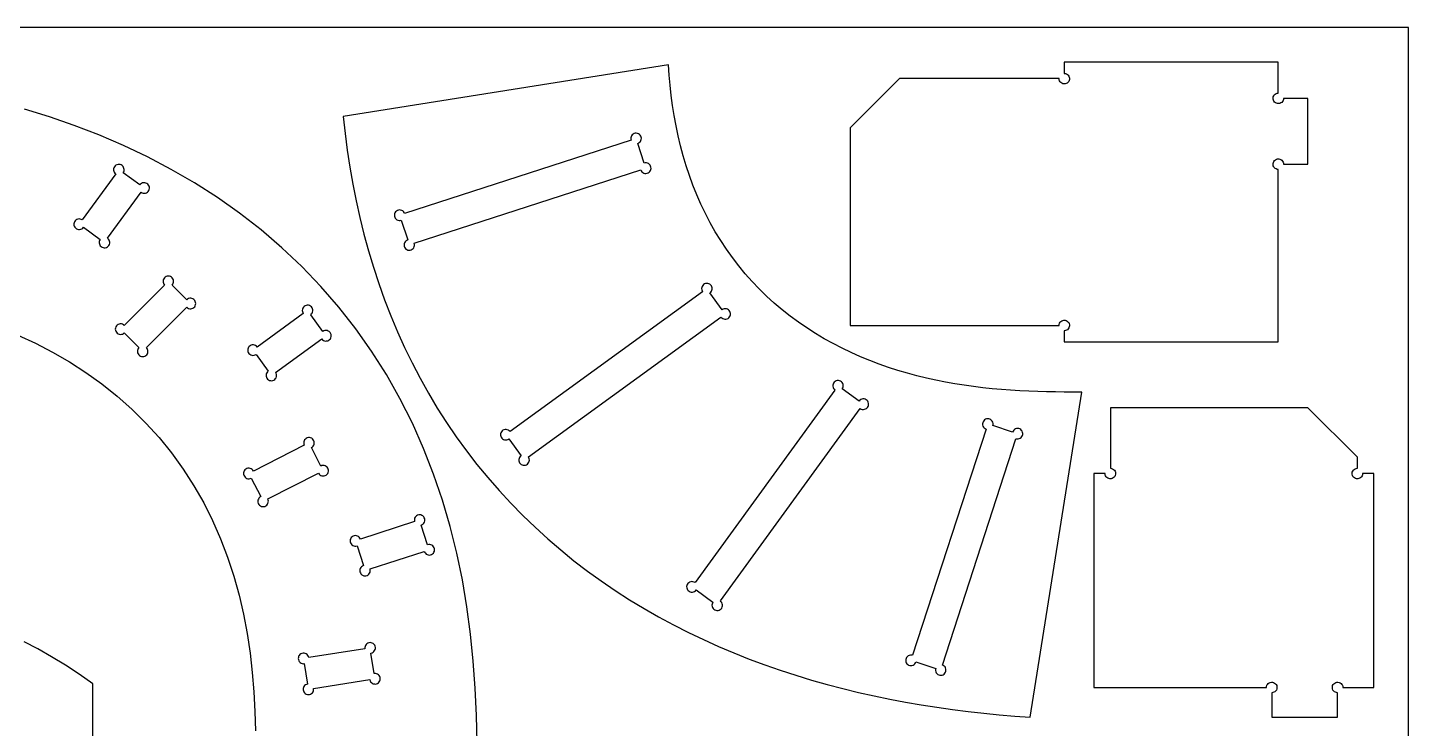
# Model space of a CAD drawing. Extents: x 0 to 2440, y -2940 to 1220.
# Drawn here: x 1601 to 2440, y 794 to 1220 of the extents above; entities that cross this region are included whole.
import ezdxf

# ---------------------------------------------------------------- set-up
doc = ezdxf.new("R2010")
doc.units = 0
doc.layers.add('CUT', color=1, linetype='Continuous')
doc.layers.add('REFERENCE-SHEET', color=8, linetype='Continuous')

msp = doc.modelspace()

# ---------------------------------------------------------------- linework, layer by layer
at = {"layer": 'CUT'}
for points in [[(1793, 1166.01), (1794.15, 1155.72), (1795.51, 1145.44), (1797.07, 1135.17), (1798.86, 1124.93), (1800.88, 1114.72), (1803.13, 1104.55), (1805.62, 1094.43), (1808.36, 1084.36), (1811.36, 1074.35), (1814.61, 1064.42), (1818.13, 1054.57), (1821.91, 1044.81), (1825.95, 1035.16), (1830.26, 1025.62), (1834.84, 1016.2), (1839.69, 1006.92), (1844.81, 997.78), (1850.18, 988.8), (1855.82, 979.98), (1861.71, 971.33), (1867.85, 962.87), (1874.24, 954.59), (1880.87, 946.52), (1887.72, 938.65), (1894.8, 930.99), (1902.09, 923.55), (1909.59, 916.33), (1917.29, 909.34), (1925.16, 902.59), (1933.22, 896.07), (1941.44, 889.78), (1949.81, 883.74), (1958.32, 877.93), (1966.97, 872.36), (1975.74, 867.04), (1984.62, 861.95), (1993.6, 857.1), (2002.68, 852.48), (2011.83, 848.09), (2021.06, 843.93), (2030.35, 839.99), (2039.7, 836.27), (2049.09, 832.77), (2058.52, 829.48), (2067.98, 826.4), (2077.47, 823.51), (2086.97, 820.82), (2096.49, 818.32), (2106.02, 816.01), (2115.55, 813.87), (2125.07, 811.9), (2134.6, 810.1), (2144.11, 808.47), (2153.62, 806.98), (2163.11, 805.65), (2172.58, 804.46), (2182.04, 803.4), (2191.49, 802.48), (2200.91, 801.68), (2210.31, 801), (2241.6, 998.54), (2236.33, 998.52), (2231.02, 998.53), (2225.67, 998.59), (2220.29, 998.68), (2214.87, 998.83), (2209.42, 999.04), (2203.92, 999.31), (2198.39, 999.66), (2192.82, 1000.08), (2187.22, 1000.59), (2181.58, 1001.18), (2175.92, 1001.87), (2170.23, 1002.67), (2164.51, 1003.58), (2158.78, 1004.6), (2153.03, 1005.74), (2147.27, 1007.02), (2141.5, 1008.42), (2135.74, 1009.97), (2129.99, 1011.66), (2124.25, 1013.5), (2118.53, 1015.5), (2112.85, 1017.66), (2107.2, 1019.98), (2101.6, 1022.47), (2096.06, 1025.12), (2090.59, 1027.95), (2085.18, 1030.96), (2079.86, 1034.13), (2074.64, 1037.49), (2069.52, 1041.02), (2064.51, 1044.72), (2059.61, 1048.59), (2054.85, 1052.64), (2050.23, 1056.85), (2045.75, 1061.23), (2041.43, 1065.76), (2037.27, 1070.45), (2033.27, 1075.28), (2029.45, 1080.26), (2025.8, 1085.37), (2022.33, 1090.61), (2019.05, 1095.96), (2015.95, 1101.43), (2013.05, 1107), (2010.33, 1112.66), (2007.8, 1118.41), (2005.46, 1124.24), (2003.3, 1130.14), (2001.33, 1136.09), (1999.54, 1142.1), (1997.92, 1148.15), (1996.47, 1154.24), (1995.19, 1160.35), (1994.06, 1166.49), (1993.09, 1172.64), (1992.26, 1178.8), (1991.56, 1184.97), (1990.99, 1191.13), (1990.54, 1197.3)], [(2361, 1029), (2361, 1133.8), (2360.32, 1133.87), (2359.67, 1134.09), (2359.08, 1134.44), (2358.58, 1134.9), (2358.19, 1135.47), (2357.93, 1136.1), (2357.81, 1136.77), (2357.83, 1137.46), (2358, 1138.12), (2358.31, 1138.73), (2358.74, 1139.26), (2359.27, 1139.69), (2359.88, 1140), (2360.54, 1140.17), (2361.23, 1140.19), (2361.9, 1140.07), (2362.53, 1139.81), (2363.1, 1139.42), (2363.56, 1138.92), (2363.91, 1138.33), (2364.13, 1137.68), (2364.2, 1137), (2379, 1137), (2379, 1177), (2364.2, 1177), (2364.13, 1176.32), (2363.91, 1175.67), (2363.56, 1175.08), (2363.1, 1174.58), (2362.53, 1174.19), (2361.9, 1173.93), (2361.23, 1173.81), (2360.54, 1173.83), (2359.88, 1174), (2359.27, 1174.31), (2358.74, 1174.74), (2358.31, 1175.27), (2358, 1175.88), (2357.83, 1176.54), (2357.81, 1177.23), (2357.93, 1177.9), (2358.19, 1178.53), (2358.58, 1179.1), (2359.08, 1179.56), (2359.67, 1179.91), (2360.32, 1180.13), (2361, 1180.2), (2361, 1199), (2231, 1199), (2231, 1192.2), (2231.68, 1192.13), (2232.33, 1191.91), (2232.92, 1191.56), (2233.42, 1191.1), (2233.81, 1190.53), (2234.07, 1189.9), (2234.19, 1189.23), (2234.17, 1188.54), (2234, 1187.88), (2233.69, 1187.27), (2233.26, 1186.74), (2232.73, 1186.31), (2232.12, 1186), (2231.46, 1185.83), (2230.77, 1185.81), (2230.1, 1185.93), (2229.47, 1186.19), (2228.9, 1186.58), (2228.44, 1187.08), (2228.09, 1187.67), (2227.87, 1188.32), (2227.8, 1189), (2131, 1189), (2101, 1159), (2101, 1039), (2227.8, 1039), (2227.87, 1039.68), (2228.09, 1040.33), (2228.44, 1040.92), (2228.9, 1041.42), (2229.47, 1041.81), (2230.1, 1042.07), (2230.77, 1042.19), (2231.46, 1042.17), (2232.12, 1042), (2232.73, 1041.69), (2233.26, 1041.26), (2233.69, 1040.73), (2234, 1040.12), (2234.17, 1039.46), (2234.19, 1038.77), (2234.07, 1038.1), (2233.81, 1037.47), (2233.42, 1036.9), (2232.92, 1036.44), (2232.33, 1036.09), (2231.68, 1035.87), (2231, 1035.8), (2231, 1029)], [(1971.93, 1149.61), (1972.55, 1149.89), (1973.1, 1150.3), (1973.55, 1150.81), (1973.88, 1151.41), (1974.08, 1152.06), (1974.14, 1152.74), (1974.04, 1153.42), (1973.81, 1154.07), (1973.44, 1154.64), (1972.96, 1155.13), (1972.39, 1155.5), (1971.75, 1155.75), (1971.07, 1155.85), (1970.39, 1155.81), (1969.73, 1155.62), (1969.13, 1155.29), (1968.61, 1154.85), (1968.2, 1154.31), (1967.91, 1153.69), (1967.76, 1153.02), (1967.75, 1152.33), (1967.89, 1151.66), (1830.37, 1106.98), (1830.09, 1107.6), (1829.68, 1108.16), (1829.17, 1108.61), (1828.57, 1108.94), (1827.92, 1109.14), (1827.24, 1109.19), (1826.56, 1109.1), (1825.92, 1108.86), (1825.34, 1108.5), (1824.85, 1108.02), (1824.48, 1107.44), (1824.23, 1106.81), (1824.13, 1106.13), (1824.17, 1105.45), (1824.36, 1104.79), (1824.69, 1104.19), (1825.13, 1103.67), (1825.67, 1103.25), (1826.3, 1102.96), (1826.96, 1102.81), (1827.65, 1102.81), (1828.32, 1102.95), (1832.21, 1090.96), (1831.59, 1090.69), (1831.03, 1090.28), (1830.58, 1089.77), (1830.25, 1089.17), (1830.05, 1088.51), (1830, 1087.83), (1830.09, 1087.15), (1830.33, 1086.51), (1830.69, 1085.93), (1831.17, 1085.44), (1831.75, 1085.07), (1832.39, 1084.83), (1833.06, 1084.72), (1833.74, 1084.77), (1834.4, 1084.96), (1835, 1085.28), (1835.53, 1085.72), (1835.94, 1086.27), (1836.23, 1086.89), (1836.38, 1087.56), (1836.38, 1088.24), (1836.24, 1088.91), (1973.76, 1133.59), (1974.04, 1132.97), (1974.45, 1132.42), (1974.96, 1131.97), (1975.56, 1131.64), (1976.22, 1131.44), (1976.9, 1131.38), (1977.58, 1131.48), (1978.22, 1131.71), (1978.8, 1132.08), (1979.29, 1132.56), (1979.66, 1133.13), (1979.9, 1133.77), (1980.01, 1134.45), (1979.96, 1135.13), (1979.77, 1135.79), (1979.45, 1136.39), (1979.01, 1136.91), (1978.46, 1137.32), (1977.84, 1137.61), (1977.17, 1137.76), (1976.49, 1137.77), (1975.82, 1137.63)], [(1645.46, 1091.24), (1645.12, 1090.65), (1644.92, 1089.99), (1644.85, 1089.31), (1644.94, 1088.63), (1645.16, 1087.99), (1645.52, 1087.41), (1645.99, 1086.91), (1646.56, 1086.53), (1647.19, 1086.28), (1647.87, 1086.16), (1648.55, 1086.2), (1649.21, 1086.38), (1649.82, 1086.69), (1650.35, 1087.13), (1650.77, 1087.67), (1651.07, 1088.28), (1651.23, 1088.95), (1651.24, 1089.63), (1651.11, 1090.3), (1650.84, 1090.93), (1650.44, 1091.49), (1649.93, 1091.95), (1670.27, 1119.94), (1670.86, 1119.6), (1671.52, 1119.39), (1672.2, 1119.33), (1672.88, 1119.41), (1673.52, 1119.64), (1674.11, 1120), (1674.6, 1120.47), (1674.98, 1121.04), (1675.23, 1121.67), (1675.35, 1122.35), (1675.31, 1123.03), (1675.13, 1123.69), (1674.82, 1124.3), (1674.38, 1124.82), (1673.84, 1125.25), (1673.23, 1125.54), (1672.56, 1125.7), (1671.88, 1125.72), (1671.21, 1125.59), (1670.58, 1125.32), (1670.02, 1124.92), (1669.56, 1124.41), (1659.37, 1131.82), (1659.71, 1132.41), (1659.92, 1133.06), (1659.98, 1133.74), (1659.9, 1134.42), (1659.67, 1135.07), (1659.31, 1135.65), (1658.84, 1136.15), (1658.27, 1136.53), (1657.64, 1136.78), (1656.96, 1136.89), (1656.28, 1136.86), (1655.62, 1136.68), (1655.01, 1136.36), (1654.49, 1135.93), (1654.06, 1135.39), (1653.77, 1134.77), (1653.61, 1134.11), (1653.59, 1133.42), (1653.72, 1132.75), (1653.99, 1132.12), (1654.39, 1131.57), (1654.9, 1131.11), (1634.56, 1103.12), (1633.97, 1103.46), (1633.32, 1103.66), (1632.64, 1103.73), (1631.96, 1103.64), (1631.31, 1103.42), (1630.73, 1103.06), (1630.23, 1102.59), (1629.85, 1102.02), (1629.6, 1101.38), (1629.49, 1100.71), (1629.52, 1100.03), (1629.7, 1099.37), (1630.01, 1098.76), (1630.45, 1098.23), (1630.99, 1097.81), (1631.61, 1097.51), (1632.27, 1097.35), (1632.95, 1097.34), (1633.63, 1097.47), (1634.25, 1097.74), (1634.81, 1098.14), (1635.27, 1098.65)], [(1669.01, 1025.6), (1668.58, 1025.07), (1668.28, 1024.46), (1668.11, 1023.79), (1668.08, 1023.11), (1668.2, 1022.44), (1668.47, 1021.81), (1668.86, 1021.24), (1669.36, 1020.78), (1669.95, 1020.43), (1670.59, 1020.21), (1671.27, 1020.14), (1671.95, 1020.21), (1672.6, 1020.43), (1673.19, 1020.78), (1673.69, 1021.24), (1674.08, 1021.81), (1674.34, 1022.44), (1674.47, 1023.11), (1674.44, 1023.79), (1674.27, 1024.46), (1673.97, 1025.07), (1673.54, 1025.6), (1698, 1050.07), (1698.54, 1049.64), (1699.15, 1049.33), (1699.81, 1049.16), (1700.49, 1049.14), (1701.17, 1049.26), (1701.8, 1049.52), (1702.36, 1049.91), (1702.83, 1050.41), (1703.18, 1051), (1703.39, 1051.65), (1703.47, 1052.33), (1703.39, 1053.01), (1703.18, 1053.66), (1702.83, 1054.25), (1702.36, 1054.75), (1701.8, 1055.14), (1701.17, 1055.4), (1700.49, 1055.52), (1699.81, 1055.5), (1699.15, 1055.33), (1698.54, 1055.02), (1698, 1054.59), (1689.09, 1063.5), (1689.52, 1064.04), (1689.83, 1064.65), (1690, 1065.31), (1690.02, 1065.99), (1689.9, 1066.67), (1689.64, 1067.3), (1689.25, 1067.86), (1688.75, 1068.33), (1688.16, 1068.68), (1687.51, 1068.89), (1686.83, 1068.97), (1686.15, 1068.89), (1685.5, 1068.68), (1684.91, 1068.33), (1684.41, 1067.86), (1684.02, 1067.3), (1683.76, 1066.67), (1683.64, 1065.99), (1683.66, 1065.31), (1683.83, 1064.65), (1684.14, 1064.04), (1684.57, 1063.5), (1660.1, 1039.04), (1659.57, 1039.47), (1658.96, 1039.77), (1658.29, 1039.94), (1657.61, 1039.97), (1656.94, 1039.84), (1656.31, 1039.58), (1655.74, 1039.19), (1655.28, 1038.69), (1654.93, 1038.1), (1654.71, 1037.45), (1654.64, 1036.77), (1654.71, 1036.09), (1654.93, 1035.45), (1655.28, 1034.86), (1655.74, 1034.36), (1656.31, 1033.97), (1656.94, 1033.7), (1657.61, 1033.58), (1658.29, 1033.61), (1658.96, 1033.78), (1659.57, 1034.08), (1660.1, 1034.51)], [(2015.8, 1058.78), (2016.31, 1059.24), (2016.71, 1059.8), (2016.98, 1060.43), (2017.11, 1061.1), (2017.1, 1061.78), (2016.94, 1062.45), (2016.64, 1063.06), (2016.22, 1063.6), (2015.69, 1064.04), (2015.08, 1064.35), (2014.42, 1064.53), (2013.74, 1064.57), (2013.07, 1064.45), (2012.43, 1064.2), (2011.86, 1063.82), (2011.39, 1063.32), (2011.03, 1062.74), (2010.81, 1062.1), (2010.72, 1061.42), (2010.79, 1060.74), (2010.99, 1060.08), (2011.33, 1059.49), (1894.35, 974.5), (1893.89, 975), (1893.34, 975.4), (1892.71, 975.67), (1892.04, 975.8), (1891.35, 975.79), (1890.69, 975.63), (1890.07, 975.33), (1889.53, 974.91), (1889.09, 974.38), (1888.78, 973.78), (1888.6, 973.12), (1888.57, 972.43), (1888.68, 971.76), (1888.93, 971.12), (1889.31, 970.55), (1889.81, 970.08), (1890.39, 969.72), (1891.04, 969.5), (1891.72, 969.42), (1892.4, 969.48), (1893.05, 969.69), (1893.64, 970.03), (1901.05, 959.83), (1900.54, 959.37), (1900.14, 958.82), (1899.87, 958.19), (1899.74, 957.52), (1899.76, 956.83), (1899.92, 956.17), (1900.21, 955.55), (1900.63, 955.01), (1901.16, 954.58), (1901.77, 954.26), (1902.43, 954.08), (1903.11, 954.05), (1903.79, 954.16), (1904.42, 954.41), (1904.99, 954.8), (1905.46, 955.29), (1905.82, 955.87), (1906.05, 956.52), (1906.13, 957.2), (1906.07, 957.88), (1905.86, 958.53), (1905.52, 959.12), (2022.5, 1044.12), (2022.96, 1043.61), (2023.52, 1043.21), (2024.15, 1042.94), (2024.82, 1042.81), (2025.5, 1042.83), (2026.17, 1042.99), (2026.78, 1043.28), (2027.32, 1043.7), (2027.76, 1044.23), (2028.07, 1044.84), (2028.25, 1045.5), (2028.29, 1046.18), (2028.17, 1046.86), (2027.92, 1047.49), (2027.54, 1048.06), (2027.05, 1048.53), (2026.46, 1048.89), (2025.82, 1049.12), (2025.14, 1049.2), (2024.46, 1049.14), (2023.8, 1048.93), (2023.21, 1048.59)], [(1747.53, 1011.22), (1747.02, 1010.76), (1746.62, 1010.2), (1746.35, 1009.58), (1746.22, 1008.9), (1746.24, 1008.22), (1746.4, 1007.56), (1746.69, 1006.94), (1747.12, 1006.4), (1747.64, 1005.96), (1748.25, 1005.65), (1748.91, 1005.47), (1749.59, 1005.44), (1750.27, 1005.55), (1750.9, 1005.8), (1751.47, 1006.18), (1751.94, 1006.68), (1752.3, 1007.26), (1752.53, 1007.91), (1752.61, 1008.59), (1752.55, 1009.27), (1752.34, 1009.92), (1752, 1010.51), (1779.99, 1030.85), (1780.45, 1030.34), (1781.01, 1029.94), (1781.64, 1029.67), (1782.31, 1029.54), (1782.99, 1029.56), (1783.66, 1029.72), (1784.27, 1030.01), (1784.81, 1030.44), (1785.25, 1030.96), (1785.56, 1031.57), (1785.74, 1032.23), (1785.78, 1032.91), (1785.66, 1033.59), (1785.41, 1034.22), (1785.03, 1034.79), (1784.53, 1035.26), (1783.95, 1035.62), (1783.31, 1035.85), (1782.63, 1035.93), (1781.94, 1035.87), (1781.29, 1035.66), (1780.7, 1035.32), (1773.29, 1045.51), (1773.8, 1045.97), (1774.2, 1046.53), (1774.47, 1047.16), (1774.6, 1047.83), (1774.59, 1048.51), (1774.43, 1049.18), (1774.13, 1049.79), (1773.71, 1050.33), (1773.18, 1050.77), (1772.57, 1051.08), (1771.91, 1051.26), (1771.23, 1051.3), (1770.55, 1051.18), (1769.92, 1050.93), (1769.35, 1050.55), (1768.88, 1050.06), (1768.52, 1049.47), (1768.3, 1048.83), (1768.21, 1048.15), (1768.28, 1047.47), (1768.48, 1046.81), (1768.82, 1046.22), (1740.83, 1025.88), (1740.37, 1026.39), (1739.82, 1026.79), (1739.19, 1027.06), (1738.52, 1027.19), (1737.83, 1027.18), (1737.17, 1027.02), (1736.55, 1026.72), (1736.01, 1026.3), (1735.58, 1025.77), (1735.26, 1025.16), (1735.08, 1024.5), (1735.05, 1023.82), (1735.16, 1023.14), (1735.41, 1022.51), (1735.79, 1021.94), (1736.29, 1021.47), (1736.87, 1021.11), (1737.52, 1020.89), (1738.2, 1020.8), (1738.88, 1020.87), (1739.53, 1021.07), (1740.12, 1021.41)], [(2096.19, 1000.44), (2096.53, 1001.04), (2096.74, 1001.69), (2096.8, 1002.37), (2096.72, 1003.05), (2096.49, 1003.69), (2096.14, 1004.28), (2095.66, 1004.77), (2095.09, 1005.15), (2094.46, 1005.41), (2093.78, 1005.52), (2093.1, 1005.48), (2092.44, 1005.3), (2091.83, 1004.99), (2091.31, 1004.55), (2090.88, 1004.01), (2090.59, 1003.4), (2090.43, 1002.73), (2090.41, 1002.05), (2090.54, 1001.38), (2090.81, 1000.75), (2091.21, 1000.19), (2091.72, 999.73), (2006.73, 882.75), (2006.13, 883.09), (2005.48, 883.3), (2004.8, 883.36), (2004.12, 883.28), (2003.47, 883.05), (2002.89, 882.7), (2002.4, 882.22), (2002.02, 881.65), (2001.76, 881.02), (2001.65, 880.34), (2001.68, 879.66), (2001.86, 879), (2002.18, 878.39), (2002.62, 877.87), (2003.15, 877.44), (2003.77, 877.15), (2004.44, 876.99), (2005.12, 876.97), (2005.79, 877.1), (2006.42, 877.37), (2006.98, 877.77), (2007.43, 878.28), (2017.63, 870.87), (2017.29, 870.28), (2017.08, 869.63), (2017.02, 868.95), (2017.1, 868.27), (2017.33, 867.62), (2017.68, 867.04), (2018.16, 866.55), (2018.72, 866.16), (2019.36, 865.91), (2020.03, 865.8), (2020.72, 865.83), (2021.38, 866.01), (2021.99, 866.33), (2022.51, 866.76), (2022.93, 867.3), (2023.23, 867.92), (2023.39, 868.58), (2023.41, 869.27), (2023.27, 869.94), (2023, 870.57), (2022.61, 871.12), (2022.1, 871.58), (2107.09, 988.57), (2107.68, 988.23), (2108.34, 988.02), (2109.02, 987.96), (2109.7, 988.04), (2110.34, 988.26), (2110.93, 988.62), (2111.42, 989.09), (2111.8, 989.66), (2112.06, 990.3), (2112.17, 990.97), (2112.13, 991.66), (2111.95, 992.32), (2111.64, 992.92), (2111.2, 993.45), (2110.66, 993.87), (2110.05, 994.17), (2109.38, 994.33), (2108.7, 994.34), (2108.03, 994.21), (2107.4, 993.94), (2106.84, 993.54), (2106.38, 993.04)], [(2187.6, 978.12), (2187.74, 978.79), (2187.73, 979.48), (2187.58, 980.14), (2187.29, 980.76), (2186.88, 981.31), (2186.36, 981.75), (2185.76, 982.08), (2185.1, 982.26), (2184.42, 982.31), (2183.74, 982.21), (2183.1, 981.96), (2182.53, 981.59), (2182.05, 981.1), (2181.68, 980.52), (2181.45, 979.88), (2181.36, 979.2), (2181.41, 978.52), (2181.61, 977.87), (2181.94, 977.27), (2182.39, 976.75), (2182.94, 976.35), (2183.57, 976.07), (2138.88, 838.55), (2138.21, 838.69), (2137.53, 838.68), (2136.86, 838.53), (2136.24, 838.24), (2135.7, 837.83), (2135.25, 837.31), (2134.93, 836.71), (2134.74, 836.05), (2134.7, 835.37), (2134.8, 834.69), (2135.04, 834.05), (2135.42, 833.48), (2135.9, 833), (2136.48, 832.63), (2137.12, 832.4), (2137.8, 832.3), (2138.48, 832.36), (2139.14, 832.55), (2139.74, 832.89), (2140.25, 833.34), (2140.66, 833.89), (2140.94, 834.51), (2152.92, 830.62), (2152.78, 829.95), (2152.78, 829.27), (2152.93, 828.6), (2153.22, 827.98), (2153.64, 827.43), (2154.16, 826.99), (2154.76, 826.67), (2155.42, 826.48), (2156.1, 826.43), (2156.78, 826.54), (2157.42, 826.78), (2157.99, 827.15), (2158.47, 827.64), (2158.83, 828.22), (2159.07, 828.86), (2159.16, 829.54), (2159.11, 830.22), (2158.91, 830.88), (2158.58, 831.47), (2158.13, 831.99), (2157.58, 832.39), (2156.95, 832.67), (2201.64, 970.2), (2202.31, 970.06), (2202.99, 970.06), (2203.66, 970.21), (2204.28, 970.5), (2204.82, 970.91), (2205.27, 971.43), (2205.59, 972.04), (2205.78, 972.69), (2205.82, 973.38), (2205.72, 974.05), (2205.48, 974.69), (2205.1, 975.27), (2204.61, 975.75), (2204.04, 976.11), (2203.39, 976.35), (2202.72, 976.44), (2202.03, 976.39), (2201.38, 976.19), (2200.78, 975.86), (2200.27, 975.4), (2199.86, 974.85), (2199.58, 974.23)], [(2249, 819), (2353.8, 819), (2353.87, 819.68), (2354.09, 820.33), (2354.44, 820.92), (2354.9, 821.42), (2355.47, 821.81), (2356.1, 822.07), (2356.77, 822.19), (2357.46, 822.17), (2358.12, 822), (2358.73, 821.69), (2359.26, 821.26), (2359.69, 820.73), (2360, 820.12), (2360.17, 819.46), (2360.19, 818.77), (2360.07, 818.1), (2359.81, 817.47), (2359.42, 816.9), (2358.92, 816.44), (2358.33, 816.09), (2357.68, 815.87), (2357, 815.8), (2357, 801), (2397, 801), (2397, 815.8), (2396.32, 815.87), (2395.67, 816.09), (2395.08, 816.44), (2394.58, 816.9), (2394.19, 817.47), (2393.93, 818.1), (2393.81, 818.77), (2393.83, 819.46), (2394, 820.12), (2394.31, 820.73), (2394.74, 821.26), (2395.27, 821.69), (2395.88, 822), (2396.54, 822.17), (2397.23, 822.19), (2397.9, 822.07), (2398.53, 821.81), (2399.1, 821.42), (2399.56, 820.92), (2399.91, 820.33), (2400.13, 819.68), (2400.2, 819), (2419, 819), (2419, 949), (2412.2, 949), (2412.13, 948.32), (2411.91, 947.67), (2411.56, 947.08), (2411.1, 946.58), (2410.53, 946.19), (2409.9, 945.93), (2409.23, 945.81), (2408.54, 945.83), (2407.88, 946), (2407.27, 946.31), (2406.74, 946.74), (2406.31, 947.27), (2406, 947.88), (2405.83, 948.54), (2405.81, 949.23), (2405.93, 949.9), (2406.19, 950.53), (2406.58, 951.1), (2407.08, 951.56), (2407.67, 951.91), (2408.32, 952.13), (2409, 952.2), (2409, 959), (2379, 989), (2259, 989), (2259, 952.2), (2259.68, 952.13), (2260.33, 951.91), (2260.92, 951.56), (2261.42, 951.1), (2261.81, 950.53), (2262.07, 949.9), (2262.19, 949.23), (2262.17, 948.54), (2262, 947.88), (2261.69, 947.27), (2261.26, 946.74), (2260.73, 946.31), (2260.12, 946), (2259.46, 945.83), (2258.77, 945.81), (2258.1, 945.93), (2257.47, 946.19), (2256.9, 946.58), (2256.44, 947.08), (2256.09, 947.67), (2255.87, 948.32), (2255.8, 949), (2249, 949)], [(1742.92, 934.97), (1742.34, 934.6), (1741.86, 934.11), (1741.5, 933.53), (1741.26, 932.89), (1741.17, 932.21), (1741.23, 931.53), (1741.42, 930.87), (1741.75, 930.27), (1742.21, 929.76), (1742.76, 929.35), (1743.38, 929.07), (1744.05, 928.93), (1744.73, 928.94), (1745.4, 929.09), (1746.02, 929.38), (1746.57, 929.79), (1747.01, 930.31), (1747.34, 930.91), (1747.52, 931.57), (1747.57, 932.25), (1747.46, 932.93), (1747.22, 933.57), (1778.05, 949.28), (1778.42, 948.71), (1778.91, 948.23), (1779.49, 947.86), (1780.13, 947.63), (1780.81, 947.53), (1781.49, 947.59), (1782.15, 947.78), (1782.75, 948.12), (1783.26, 948.57), (1783.66, 949.12), (1783.94, 949.74), (1784.09, 950.41), (1784.08, 951.1), (1783.93, 951.76), (1783.64, 952.38), (1783.23, 952.93), (1782.71, 953.37), (1782.1, 953.7), (1781.45, 953.88), (1780.76, 953.93), (1780.09, 953.83), (1779.45, 953.58), (1773.73, 964.81), (1774.3, 965.18), (1774.78, 965.67), (1775.15, 966.25), (1775.38, 966.89), (1775.47, 967.57), (1775.42, 968.25), (1775.22, 968.91), (1774.89, 969.5), (1774.44, 970.02), (1773.89, 970.42), (1773.26, 970.7), (1772.59, 970.84), (1771.91, 970.84), (1771.24, 970.69), (1770.62, 970.4), (1770.08, 969.99), (1769.63, 969.47), (1769.31, 968.86), (1769.12, 968.21), (1769.08, 967.52), (1769.18, 966.85), (1769.42, 966.21), (1738.6, 950.5), (1738.22, 951.07), (1737.73, 951.55), (1737.16, 951.92), (1736.51, 952.15), (1735.84, 952.25), (1735.15, 952.19), (1734.5, 951.99), (1733.9, 951.66), (1733.39, 951.21), (1732.98, 950.66), (1732.7, 950.04), (1732.56, 949.37), (1732.57, 948.68), (1732.72, 948.01), (1733, 947.39), (1733.42, 946.85), (1733.94, 946.41), (1734.54, 946.08), (1735.2, 945.89), (1735.88, 945.85), (1736.56, 945.95), (1737.2, 946.2)], [(1805.33, 893.07), (1804.7, 892.79), (1804.15, 892.39), (1803.7, 891.87), (1803.37, 891.27), (1803.17, 890.62), (1803.12, 889.94), (1803.21, 889.26), (1803.45, 888.62), (1803.81, 888.04), (1804.29, 887.55), (1804.86, 887.18), (1805.5, 886.93), (1806.18, 886.83), (1806.86, 886.88), (1807.52, 887.06), (1808.12, 887.39), (1808.64, 887.83), (1809.06, 888.38), (1809.35, 889), (1809.5, 889.66), (1809.5, 890.35), (1809.36, 891.02), (1842.27, 901.71), (1842.55, 901.09), (1842.95, 900.54), (1843.47, 900.08), (1844.06, 899.75), (1844.72, 899.55), (1845.4, 899.5), (1846.08, 899.59), (1846.72, 899.83), (1847.3, 900.19), (1847.79, 900.67), (1848.16, 901.25), (1848.41, 901.89), (1848.51, 902.56), (1848.46, 903.24), (1848.28, 903.9), (1847.95, 904.51), (1847.51, 905.03), (1846.96, 905.44), (1846.34, 905.73), (1845.67, 905.88), (1844.99, 905.88), (1844.32, 905.74), (1840.43, 917.73), (1841.05, 918.01), (1841.6, 918.41), (1842.05, 918.93), (1842.39, 919.52), (1842.58, 920.18), (1842.64, 920.86), (1842.54, 921.54), (1842.31, 922.18), (1841.94, 922.76), (1841.46, 923.25), (1840.89, 923.62), (1840.25, 923.86), (1839.58, 923.97), (1838.89, 923.92), (1838.24, 923.73), (1837.63, 923.41), (1837.11, 922.97), (1836.7, 922.42), (1836.41, 921.8), (1836.26, 921.13), (1836.25, 920.45), (1836.4, 919.78), (1803.49, 909.09), (1803.21, 909.71), (1802.8, 910.26), (1802.29, 910.71), (1801.69, 911.05), (1801.04, 911.24), (1800.35, 911.3), (1799.68, 911.21), (1799.03, 910.97), (1798.46, 910.61), (1797.97, 910.12), (1797.59, 909.55), (1797.35, 908.91), (1797.25, 908.24), (1797.29, 907.55), (1797.48, 906.9), (1797.8, 906.29), (1798.25, 905.77), (1798.79, 905.36), (1799.41, 905.07), (1800.08, 904.92), (1800.76, 904.92), (1801.43, 905.06)], [(1771.39, 821.06), (1770.73, 820.88), (1770.13, 820.56), (1769.6, 820.13), (1769.18, 819.59), (1768.88, 818.97), (1768.72, 818.31), (1768.71, 817.62), (1768.84, 816.95), (1769.11, 816.32), (1769.51, 815.77), (1770.01, 815.31), (1770.61, 814.97), (1771.26, 814.76), (1771.94, 814.7), (1772.62, 814.78), (1773.26, 815.01), (1773.85, 815.36), (1774.34, 815.84), (1774.72, 816.4), (1774.98, 817.04), (1775.09, 817.72), (1775.05, 818.4), (1809.23, 823.81), (1809.41, 823.15), (1809.72, 822.54), (1810.16, 822.02), (1810.7, 821.6), (1811.31, 821.3), (1811.98, 821.14), (1812.66, 821.12), (1813.33, 821.25), (1813.96, 821.53), (1814.52, 821.92), (1814.98, 822.43), (1815.32, 823.02), (1815.53, 823.68), (1815.59, 824.36), (1815.51, 825.04), (1815.28, 825.68), (1814.92, 826.27), (1814.45, 826.76), (1813.88, 827.14), (1813.25, 827.39), (1812.57, 827.51), (1811.89, 827.47), (1809.92, 839.92), (1810.58, 840.1), (1811.18, 840.41), (1811.71, 840.85), (1812.13, 841.39), (1812.43, 842), (1812.59, 842.67), (1812.6, 843.35), (1812.47, 844.02), (1812.2, 844.65), (1811.8, 845.21), (1811.3, 845.67), (1810.7, 846.01), (1810.05, 846.21), (1809.37, 846.28), (1808.69, 846.19), (1808.05, 845.97), (1807.46, 845.61), (1806.97, 845.14), (1806.59, 844.57), (1806.33, 843.94), (1806.22, 843.26), (1806.26, 842.58), (1772.08, 837.16), (1771.9, 837.82), (1771.59, 838.43), (1771.15, 838.96), (1770.61, 839.38), (1770, 839.68), (1769.33, 839.84), (1768.65, 839.85), (1767.98, 839.72), (1767.35, 839.45), (1766.79, 839.05), (1766.33, 838.54), (1765.99, 837.95), (1765.79, 837.3), (1765.72, 836.62), (1765.8, 835.94), (1766.03, 835.29), (1766.39, 834.71), (1766.86, 834.22), (1767.43, 833.83), (1768.06, 833.58), (1768.74, 833.47), (1769.42, 833.5)]]:
    msp.add_lwpolyline(points, close=True, dxfattribs=at)
for points in [[(1874.31, 785.63), (1873.95, 802.08), (1873.22, 818.55), (1872.06, 835.02), (1870.41, 851.49), (1868.22, 867.94), (1865.46, 884.33), (1862.09, 900.64), (1858.07, 916.83), (1853.37, 932.87), (1847.98, 948.7), (1841.88, 964.29), (1835.07, 979.59), (1827.53, 994.55), (1819.27, 1009.13), (1810.31, 1023.28), (1800.66, 1036.95), (1790.35, 1050.11), (1779.4, 1062.73), (1767.86, 1074.77), (1755.77, 1086.21), (1743.17, 1097.02), (1730.1, 1107.2), (1716.62, 1116.73), (1702.77, 1125.62), (1688.6, 1133.86), (1674.16, 1141.46), (1659.5, 1148.44), (1644.65, 1154.81), (1629.66, 1160.58), (1614.57, 1165.79), (1599.4, 1170.44)], [(1595.44, 1033.11), (1606.06, 1028.21), (1616.5, 1022.81), (1626.73, 1016.9), (1636.7, 1010.48), (1646.37, 1003.54), (1655.7, 996.1), (1664.64, 988.15), (1673.16, 979.72), (1681.22, 970.83), (1688.79, 961.5), (1695.84, 951.75), (1702.36, 941.63), (1708.33, 931.17), (1713.73, 920.41), (1718.57, 909.39), (1722.85, 898.15), (1726.59, 886.72), (1729.79, 875.15), (1732.48, 863.48), (1734.69, 851.72), (1736.44, 839.93), (1737.78, 828.11), (1738.75, 816.29), (1739.38, 804.48), (1739.74, 792.7)], [(1641, 788.2), (1641, 821.17), (1632.64, 827.1), (1624.29, 832.61), (1615.93, 837.72), (1607.57, 842.42), (1599.21, 846.71)]]:
    msp.add_lwpolyline(points, dxfattribs=at)
at = {"layer": 'REFERENCE-SHEET'}
msp.add_lwpolyline([(0, 0), (2440, 0), (2440, 1220), (0, 1220)], close=True, dxfattribs=at)

doc.saveas('drawing.dxf')
